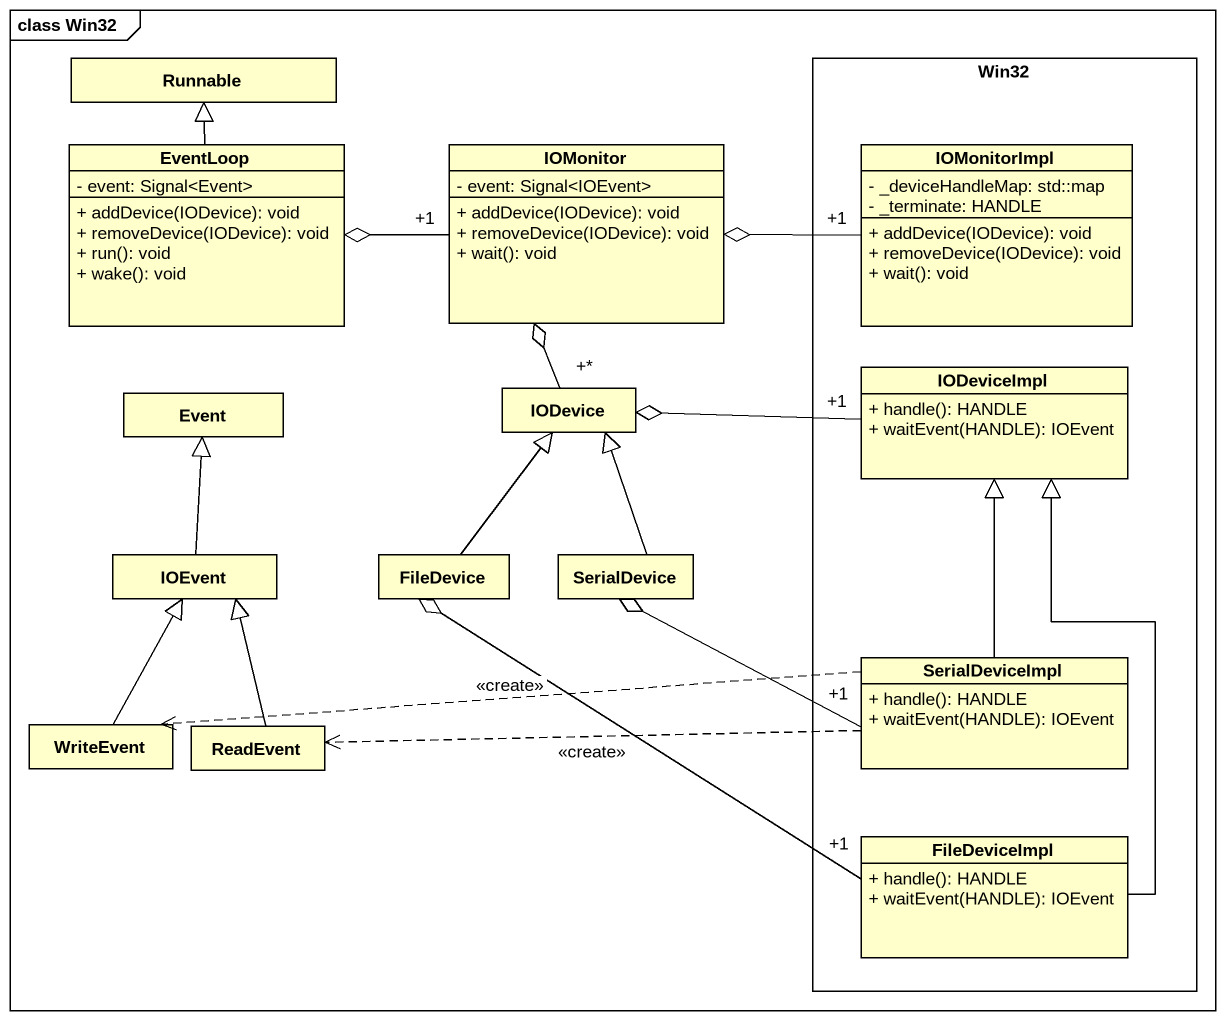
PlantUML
@startuml
mainframe class Win32
hide circle
hide empty members
skinparam classAttributeIconSize 0
class Runnable
rectangle Win32 {
  class IOMonitorImpl {
    - _deviceHandleMap: std::map
    - _terminate: HANDLE
    + addDevice(IODevice): void
    + removeDevice(IODevice): void
    + wait(): void
  }
  class IODeviceImpl {
    + handle(): HANDLE
    + waitEvent(HANDLE): IOEvent
  }
  class SerialDeviceImpl {
    + handle(): HANDLE
    + waitEvent(HANDLE): IOEvent
  }
  class FileDeviceImpl {
    + handle(): HANDLE
    + waitEvent(HANDLE): IOEvent
  }
}
class EventLoop {
  - event: Signal<Event>
  + addDevice(IODevice): void
  + removeDevice(IODevice): void
  + run(): void
  + wake(): void
}
class IOMonitor {
  - event: Signal<IOEvent>
  + addDevice(IODevice): void
  + removeDevice(IODevice): void
  + wait(): void
}
class Event
class IODevice
class IOEvent
class FileDevice
class SerialDevice
class WriteEvent
class ReadEvent
EventLoop -up-|> Runnable
IOMonitor "+1" -left-o EventLoop
IOMonitorImpl "+1" -left-o IOMonitor
IODeviceImpl "+1" -left-o IODevice
IODevice "+*" -up-o IOMonitor
IOEvent -up-|> Event
FileDevice -up-|> IODevice
SerialDevice -up-|> IODevice
SerialDeviceImpl -up-|> IODeviceImpl
SerialDeviceImpl "+1" -left-o SerialDevice
SerialDeviceImpl .left.> WriteEvent : <<create>>
SerialDeviceImpl .left.> ReadEvent : <<create>>
WriteEvent -up-|> IOEvent
ReadEvent -up-|> IOEvent
FileDeviceImpl -up-|> IODeviceImpl
FileDeviceImpl "+1" -left-o FileDevice
@enduml
